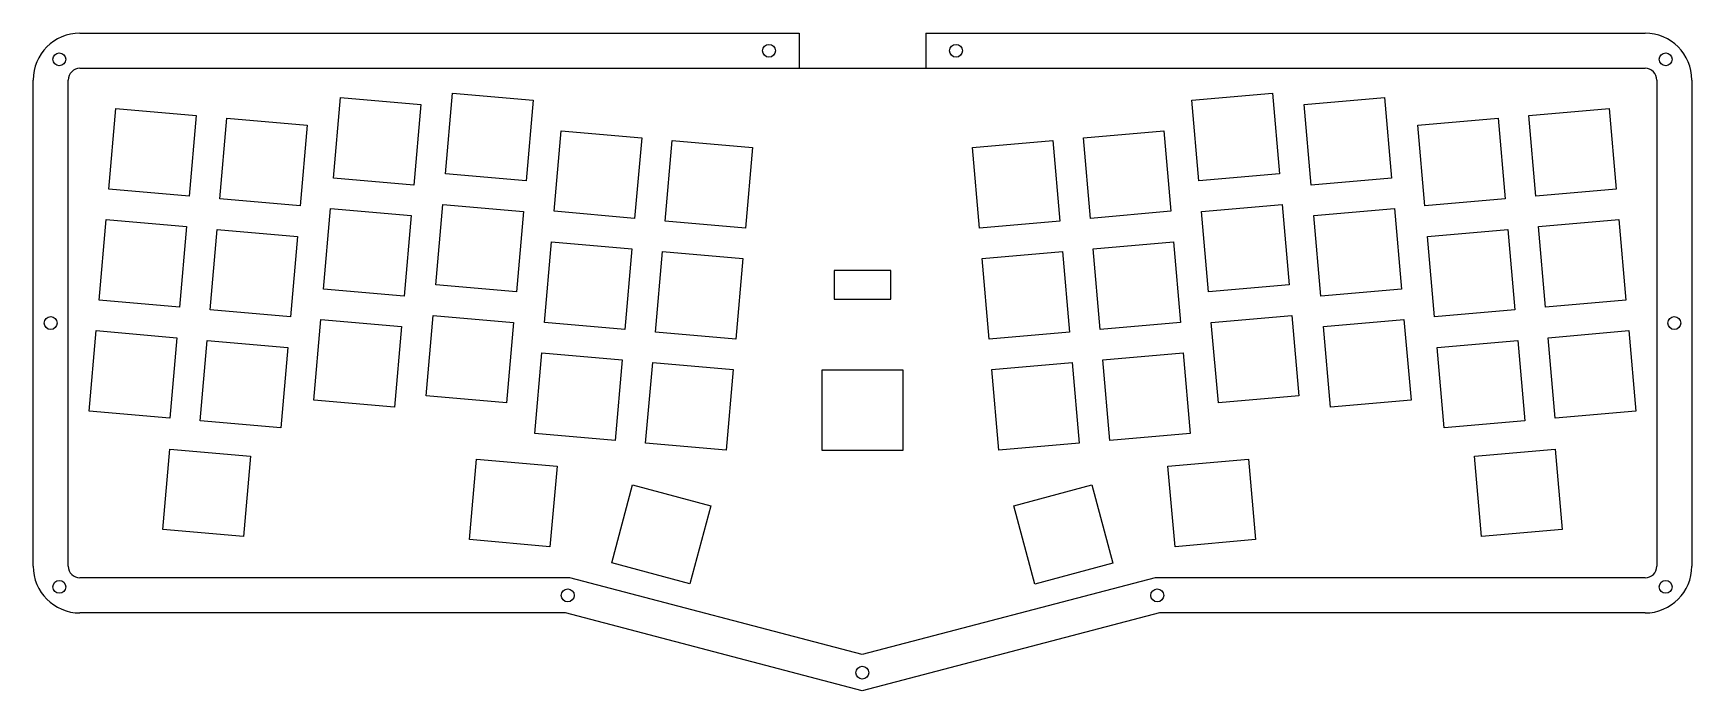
# Model space of a CAD drawing. Header units: millimetres. Extents: x 65 to 349, y -204 to -92.
import ezdxf

# ---------------------------------------------------------------- set-up
doc = ezdxf.new("R2010")
doc.units = ezdxf.units.MM
doc.layers.get('0').update_dxf_attribs({"linetype": 'CONTINUOUS'})

msp = doc.modelspace()

# ---------------------------------------------------------------- linework, layer by layer
for p, q in [((73.36, -91.56), (196.36, -91.56)), ((196.36, -91.56), (196.36, -97.56)), ((217.98, -91.56), (217.98, -97.56)), ((217.98, -91.56), (340.98, -91.56)), ((73.36, -97.56), (196.36, -97.56)), ((196.36, -97.56), (217.98, -97.56)), ((217.98, -97.56), (340.98, -97.56)), ((65.36, -182.62), (65.36, -99.56)), ((71.36, -182.62), (71.36, -99.56)), ((342.98, -99.56), (342.98, -182.62)), ((348.98, -99.56), (348.98, -182.62)), ((157.15, -184.62), (73.36, -184.62)), ((207.14, -197.72), (157.15, -184.62)), ((257.19, -184.62), (207.14, -197.72)), ((340.98, -184.62), (257.19, -184.62)), ((156.38, -190.62), (73.36, -190.62)), ((207.14, -203.92), (156.38, -190.62)), ((257.96, -190.62), (207.14, -203.92)), ((340.98, -190.62), (257.96, -190.62))]:
    msp.add_line(p, q)
for points in [[(137.08, -101.82), (150.84, -103.02), (149.64, -116.79), (135.88, -115.59)], [(263.49, -103.02), (277.26, -101.82), (278.46, -115.59), (264.7, -116.79)], [(79.48, -104.43), (93.25, -105.63), (92.04, -119.4), (78.28, -118.19)], [(131.66, -103.74), (130.46, -117.5), (116.69, -116.3), (117.89, -102.53)], [(282.68, -103.74), (296.44, -102.53), (297.65, -116.3), (283.88, -117.5)], [(321.09, -105.63), (334.86, -104.43), (336.06, -118.19), (322.3, -119.4)], [(97.26, -119.86), (98.46, -106.09), (112.22, -107.29), (111.02, -121.06)], [(315.88, -106.09), (317.08, -119.86), (303.32, -121.06), (302.11, -107.29)], [(169.41, -109.43), (168.2, -123.19), (154.44, -121.99), (155.64, -108.22)], [(174.62, -109.89), (188.38, -111.09), (187.18, -124.85), (173.41, -123.65)], [(225.95, -111.09), (239.72, -109.89), (240.92, -123.65), (227.16, -124.85)], [(244.93, -109.43), (258.7, -108.22), (259.9, -121.99), (246.14, -123.19)], [(116.23, -121.51), (130, -122.71), (128.79, -136.48), (115.03, -135.27)], [(134.21, -134.56), (135.42, -120.8), (149.18, -122), (147.98, -135.77)], [(265.15, -122), (278.92, -120.8), (280.12, -134.56), (266.36, -135.77)], [(284.34, -122.71), (298.11, -121.51), (299.31, -135.27), (285.54, -136.48)], [(77.82, -123.41), (91.59, -124.61), (90.38, -138.38), (76.62, -137.17)], [(322.75, -124.61), (336.52, -123.41), (337.72, -137.17), (323.95, -138.38)], [(109.36, -140.04), (95.6, -138.83), (96.8, -125.07), (110.56, -126.27)], [(153.98, -127.2), (167.75, -128.41), (166.54, -142.17), (152.78, -140.97)], [(246.59, -128.41), (260.36, -127.2), (261.56, -140.97), (247.8, -142.17)], [(303.77, -126.27), (317.54, -125.07), (318.74, -138.83), (304.98, -140.04)], [(171.75, -142.63), (172.96, -128.86), (186.72, -130.07), (185.52, -143.83)], [(227.62, -130.07), (241.38, -128.86), (242.58, -142.63), (228.82, -143.83)], [(212.01, -132.09), (202.33, -132.09), (202.33, -137), (212.01, -137)], [(128.34, -141.69), (127.13, -155.46), (113.37, -154.25), (114.57, -140.49)], [(133.76, -139.78), (147.52, -140.98), (146.32, -154.74), (132.55, -153.54)], [(266.81, -140.98), (280.58, -139.78), (281.78, -153.54), (268.02, -154.74)], [(286, -141.69), (299.76, -140.49), (300.97, -154.25), (287.2, -155.46)], [(89.93, -143.59), (88.72, -157.35), (74.96, -156.15), (76.16, -142.38)], [(107.7, -159.01), (93.94, -157.81), (95.14, -144.04), (108.9, -145.25)], [(305.43, -145.25), (319.2, -144.04), (320.4, -157.81), (306.64, -159.01)], [(324.41, -143.59), (338.18, -142.38), (339.38, -156.15), (325.62, -157.35)], [(152.32, -146.18), (166.09, -147.38), (164.88, -161.15), (151.12, -159.94)], [(248.25, -147.38), (262.02, -146.18), (263.22, -159.94), (249.46, -161.15)], [(171.3, -147.84), (185.06, -149.04), (183.86, -162.81), (170.09, -161.6)], [(200.26, -149.06), (214.08, -149.06), (214.08, -162.88), (200.26, -162.88)], [(229.28, -149.04), (243.04, -147.84), (244.24, -161.6), (230.48, -162.81)], [(101.3, -177.58), (87.53, -176.37), (88.74, -162.61), (102.5, -163.81)], [(141.17, -164.33), (154.94, -165.53), (153.73, -179.3), (139.97, -178.09)], [(274.37, -178.09), (260.61, -179.3), (259.4, -165.53), (273.17, -164.33)], [(311.84, -163.81), (325.6, -162.61), (326.81, -176.37), (313.04, -177.58)], [(181.22, -172.31), (177.64, -185.66), (164.29, -182.08), (167.87, -168.74)], [(236.62, -185.67), (233.05, -172.32), (246.39, -168.74), (249.97, -182.09)]]:
    msp.add_lwpolyline(points, close=True)
for centre in [(191.18, -94.56), (223.16, -94.56), (69.83, -96.02), (344.51, -96.02), (68.36, -141.09), (345.98, -141.09), (69.83, -186.16), (156.77, -187.62), (257.57, -187.62), (344.51, -186.16), (207.14, -200.82)]:
    msp.add_circle(centre, 1.1)
for centre, radius, start, end in [((73.36, -99.56), 8, 90, 180), ((340.98, -99.56), 8, 0, 90), ((73.36, -99.56), 2, 90, 180), ((340.98, -99.56), 2, 0, 90), ((73.36, -182.62), 8, 180, 270), ((73.36, -182.62), 2, 180, 270), ((340.98, -182.62), 2, 270, 360), ((340.98, -182.62), 8, 270, 360)]:
    msp.add_arc(centre, radius, start, end)

doc.saveas('drawing.dxf')
